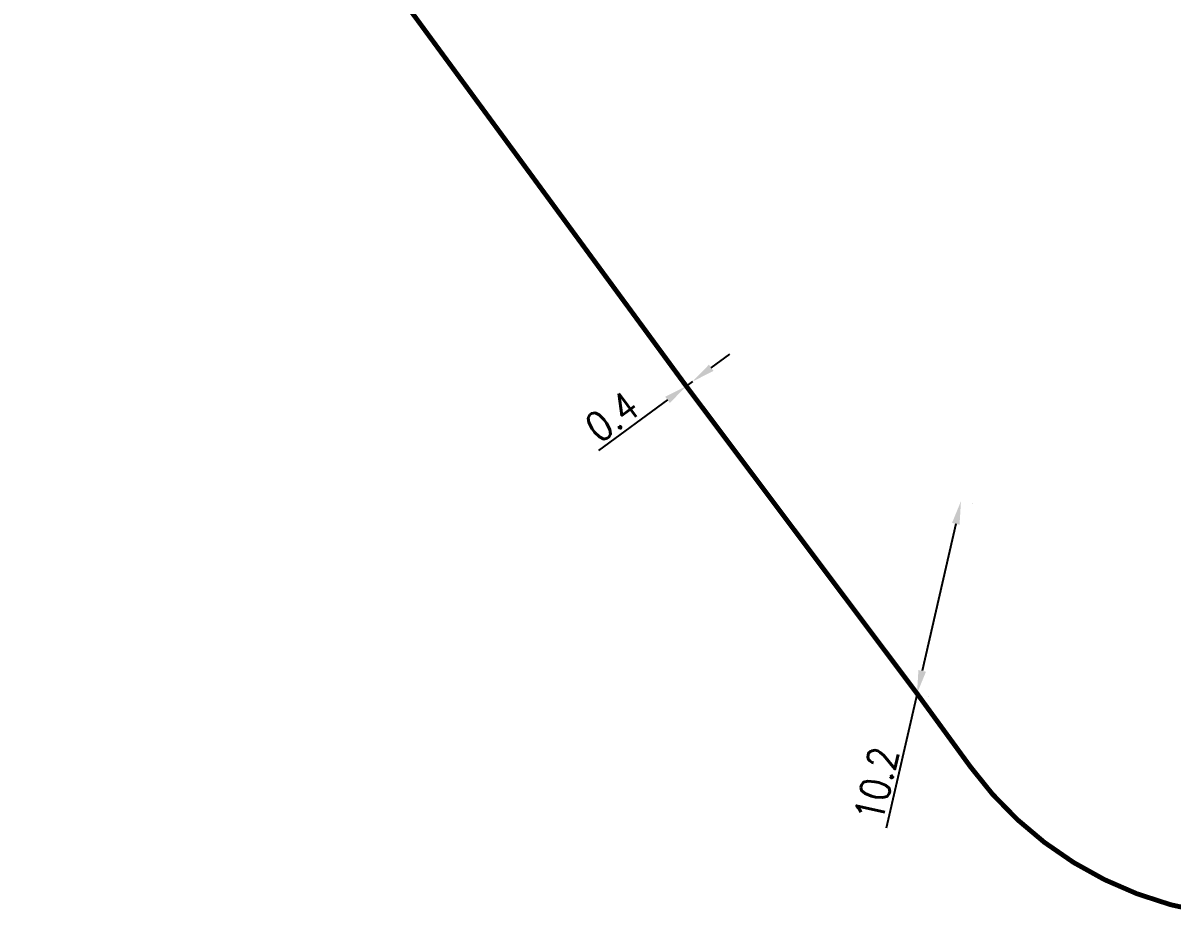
# Model space of a CAD drawing. Header units: millimetres. Extents: x 150994 to 151987, y 125997 to 127005.
# Drawn here: x 150999.9 to 151059.2, y 126105 to 126151.4 of the extents above; entities that cross this region are included whole.
import ezdxf

# ---------------------------------------------------------------- set-up
doc = ezdxf.new("R2010")
doc.units = ezdxf.units.MM
doc.header["$PDMODE"] = 34
doc.linetypes.add('L_100_PE', pattern=[14, 10, -1.5, 1, -1.5])
doc.layers.get('Defpoints').update_dxf_attribs({"linetype": 'CONTINUOUS'})
doc.layers.add('L_140', color=3, linetype='CONTINUOUS')
doc.styles.get("Standard").update_dxf_attribs({"font": 'romans.shx', "width": 0.85})
doc.dimstyles.get("Standard").update_dxf_attribs({"dimtxt": 1.5, "dimasz": 1.2, "dimexe": 0.625, "dimexo": 0.625, "dimgap": 0.25, "dimtad": 1, "dimdec": 1, "dimzin": 0, "dimdsep": 46, "dimtxsty": 'Standard', "dimcen": -0.5, "dimadec": 0, "dimazin": 0, "dimtfac": 1, "dimtdec": 1, "dimtmove": 0, "dimatfit": 3, "dimfxl": 0, "dimtolj": 1, "dimtzin": 0, "dimarcsym": 0})

# ---------------------------------------------------------------- blocks, each defined once
blk = doc.blocks.new('*D609')
at = {"layer": 'Defpoints', "color": 0, "linetype": 'Continuous', "transparency": 16777216}
for p in [(151048.339, 126126.662), (151048.339, 126126.662), (151046.069, 126116.718)]:
    blk.add_point(p, dxfattribs=at)
at = {"layer": 'L_140', "color": 0, "linetype": 'Continuous', "lineweight": -2, "transparency": 16777216}
for p, q in [((151048.948, 126126.523), (151048.948, 126126.523)), ((151048.072, 126125.492), (151046.336, 126117.888)), ((151046.069, 126116.718), (151044.48, 126109.757)), ((151046.678, 126116.579), (151046.678, 126116.579))]:
    blk.add_line(p, q, dxfattribs=at)
at = {"layer": 'L_140', "color": 0, "linetype": 'Continuous', "transparency": 16777216}
for points in [[(151047.877, 126125.537), (151048.267, 126125.448), (151048.339, 126126.662)], [(151046.141, 126117.933), (151046.531, 126117.844), (151046.069, 126116.718)]]:
    blk.add_solid(points, dxfattribs=at)
at = {"layer": 'L_140', "color": 0, "linetype": 'Continuous', "transparency": 16777216, "insert": (151043.973, 126112.029), "char_height": 1.5, "attachment_point": 5, "rotation": 77.14067}
blk.add_mtext('\\A1;10.2', dxfattribs=at)
blk = doc.blocks.new('*D610')
at = {"layer": 'Defpoints', "color": 0, "linetype": 'Continuous', "transparency": 16777216}
for p in [(151034.146, 126132.613), (151034.468, 126132.85), (151034.468, 126132.85)]:
    blk.add_point(p, dxfattribs=at)
at = {"layer": 'L_140', "color": 0, "linetype": 'Continuous', "lineweight": -2, "transparency": 16777216}
for p, q in [((151035.435, 126133.56), (151036.402, 126134.271)), ((151034.468, 126132.85), (151034.146, 126132.613)), ((151033.179, 126131.902), (151029.608, 126129.277))]:
    blk.add_line(p, q, dxfattribs=at)
at = {"layer": 'L_140', "color": 0, "linetype": 'Continuous', "transparency": 16777216}
for points in [[(151035.317, 126133.721), (151035.554, 126133.399), (151034.468, 126132.85)], [(151033.061, 126132.063), (151033.298, 126131.741), (151034.146, 126132.613)]]:
    blk.add_solid(points, dxfattribs=at)
at = {"layer": 'L_140', "color": 0, "linetype": 'Continuous', "transparency": 16777216, "insert": (151030.318, 126131.039), "char_height": 1.5, "attachment_point": 5, "rotation": 36.32232}
blk.add_mtext('\\A1;0.4', dxfattribs=at)

msp = doc.modelspace()

# ---------------------------------------------------------------- linework, layer by layer
at = {"layer": 'L_140', "linetype": 'L_100_PE', "ltscale": 0.5, "const_width": 0.25, "flags": 128}
msp.add_lwpolyline([(151000, 126179.195), (151009.7, 126165.746), (151017.503, 126155.295), (151018.686, 126153.682), (151034.146, 126132.613), (151046.069, 126116.718), (151048.827, 126112.932, 0.245822), (151064.6, 126105.135, 0.170791), (151074.659, 126109.32), (151080.109, 126115.028), (151080.852, 126116.919), (151081.401, 126117.77), (151089.925, 126115.048), (151099.791, 126111.987), (151106.067, 126110.196), (151114.372, 126107.426), (151118.637, 126106.969), (151128.844, 126105.878)], format="xyb", dxfattribs=at)

# ---------------------------------------------------------------- dimensions: what is measured, and where the dimension line sits
at = {"layer": 'L_140', "linetype": 'Continuous'}
for base, p1, p2, angle, picture, middle in [((151034.468, 126132.85), (151034.146, 126132.613), (151034.468, 126132.85), 216.32232, '*D610', (151030.91, 126130.234)), ((151048.339, 126126.662), (151046.069, 126116.718), (151048.339, 126126.662), 257.14067, '*D609', (151044.948, 126111.806))]:
    dim = msp.add_linear_dim(base=base, p1=p1, p2=p2, angle=angle, dimstyle='Standard', dxfattribs=at)
    dim.commit()
    dim.dimension.update_dxf_attribs({"geometry": picture, "text_midpoint": middle, "dimtype": 160})

doc.saveas('drawing.dxf')
